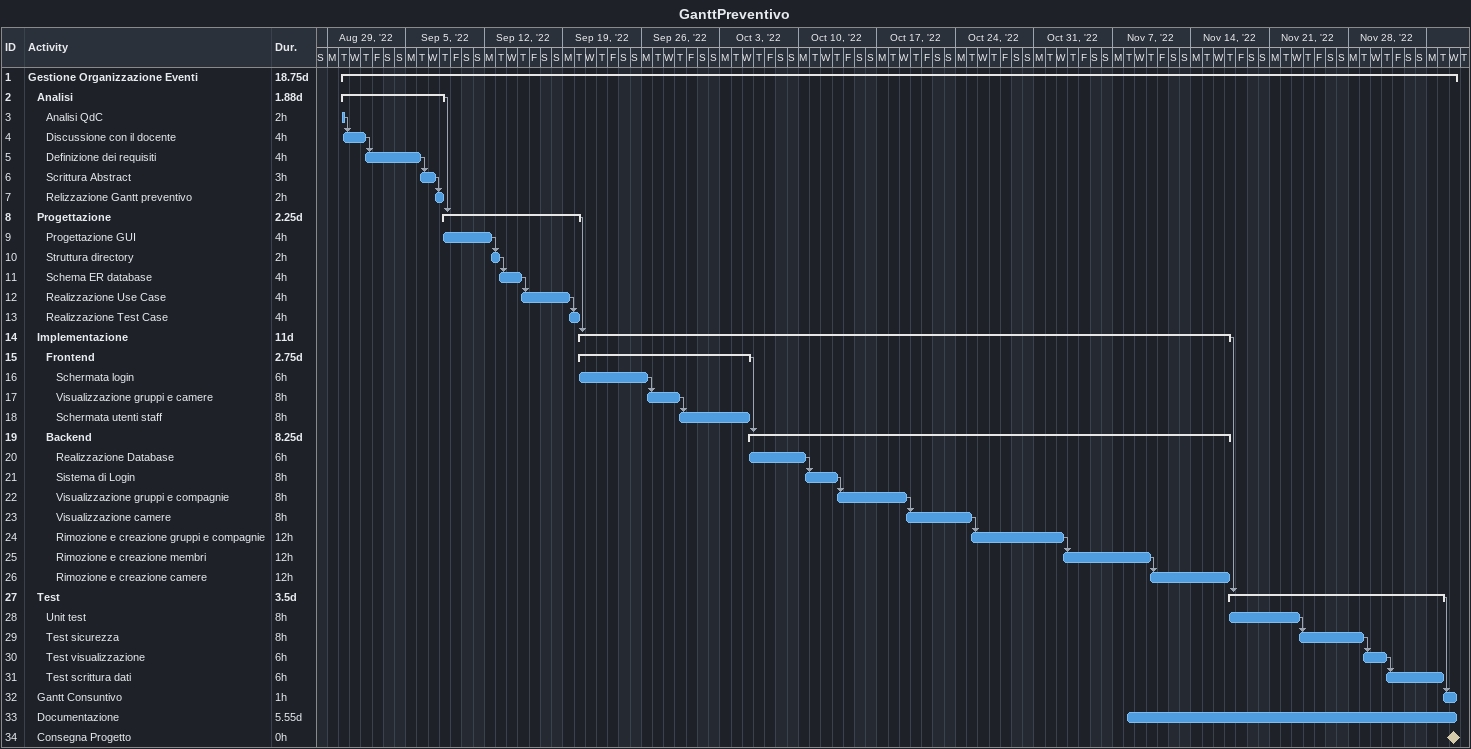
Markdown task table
GanttPreventivo

| ID | Level | Task | Duration | Start | Finish | Predecessors |
|---|---|---|---|---|---|---|
| 1 | 1 | **Gestione Organizzazione Eventi** | 18.75d | 2022-08-30 | 2022-12-07 |  |
| 2 | 2 | **Analisi** | 1.88d | 2022-08-30 | 2022-09-08 |  |
| 3 | 3 | Analisi QdC | 2h | 2022-08-30 | 2022-08-30 |  |
| 4 | 3 | Discussione con il docente | 4h | 2022-08-30 | 2022-09-01 | 3 |
| 5 | 3 | Definizione dei requisiti | 4h | 2022-09-01 | 2022-09-06 | 4 |
| 6 | 3 | Scrittura Abstract | 3h | 2022-09-06 | 2022-09-07 | 5 |
| 7 | 3 | Relizzazione Gantt preventivo | 2h | 2022-09-07 | 2022-09-08 | 6 |
| 8 | 2 | **Progettazione** | 2.25d | 2022-09-08 | 2022-09-20 | 2 |
| 9 | 3 | Progettazione GUI | 4h | 2022-09-08 | 2022-09-12 |  |
| 10 | 3 | Struttura directory | 2h | 2022-09-12 | 2022-09-13 | 9 |
| 11 | 3 | Schema ER database | 4h | 2022-09-13 | 2022-09-15 | 10 |
| 12 | 3 | Realizzazione Use Case | 4h | 2022-09-15 | 2022-09-19 | 11 |
| 13 | 3 | Realizzazione Test Case | 4h | 2022-09-19 | 2022-09-20 | 12 |
| 14 | 2 | **Implementazione** | 11d | 2022-09-20 | 2022-11-17 | 8 |
| 15 | 3 | **Frontend** | 2.75d | 2022-09-20 | 2022-10-05 |  |
| 16 | 4 | Schermata login | 6h | 2022-09-20 | 2022-09-26 |  |
| 17 | 4 | Visualizzazione gruppi e camere | 8h | 2022-09-26 | 2022-09-29 | 16 |
| 18 | 4 | Schermata utenti staff | 8h | 2022-09-29 | 2022-10-05 | 17 |
| 19 | 3 | **Backend** | 8.25d | 2022-10-05 | 2022-11-17 | 15 |
| 20 | 4 | Realizzazione Database | 6h | 2022-10-05 | 2022-10-10 |  |
| 21 | 4 | Sistema di Login | 8h | 2022-10-10 | 2022-10-13 | 20 |
| 22 | 4 | Visualizzazione gruppi e compagnie | 8h | 2022-10-13 | 2022-10-19 | 21 |
| 23 | 4 | Visualizzazione camere | 8h | 2022-10-19 | 2022-10-25 | 22 |
| 24 | 4 | Rimozione e creazione gruppi e compagnie | 12h | 2022-10-25 | 2022-11-02 | 23 |
| 25 | 4 | Rimozione e creazione membri | 12h | 2022-11-02 | 2022-11-10 | 24 |
| 26 | 4 | Rimozione e creazione camere | 12h | 2022-11-10 | 2022-11-17 | 25 |
| 27 | 2 | **Test** | 3.5d | 2022-11-17 | 2022-12-06 | 14 |
| 28 | 3 | Unit test | 8h | 2022-11-17 | 2022-11-23 |  |
| 29 | 3 | Test sicurezza | 8h | 2022-11-23 | 2022-11-29 | 28 |
| 30 | 3 | Test visualizzazione | 6h | 2022-11-29 | 2022-12-01 | 29 |
| 31 | 3 | Test scrittura dati | 6h | 2022-12-01 | 2022-12-06 | 30 |
| 32 | 2 | Gantt Consuntivo | 1h | 2022-12-06 | 2022-12-07 | 27 |
| 33 | 2 | Documentazione | 5.55d | 2022-11-08 | 2022-12-07 |  |
| 34 | 2 | Consegna Progetto | 0h | 2022-12-07 | 2022-12-07 |  |
